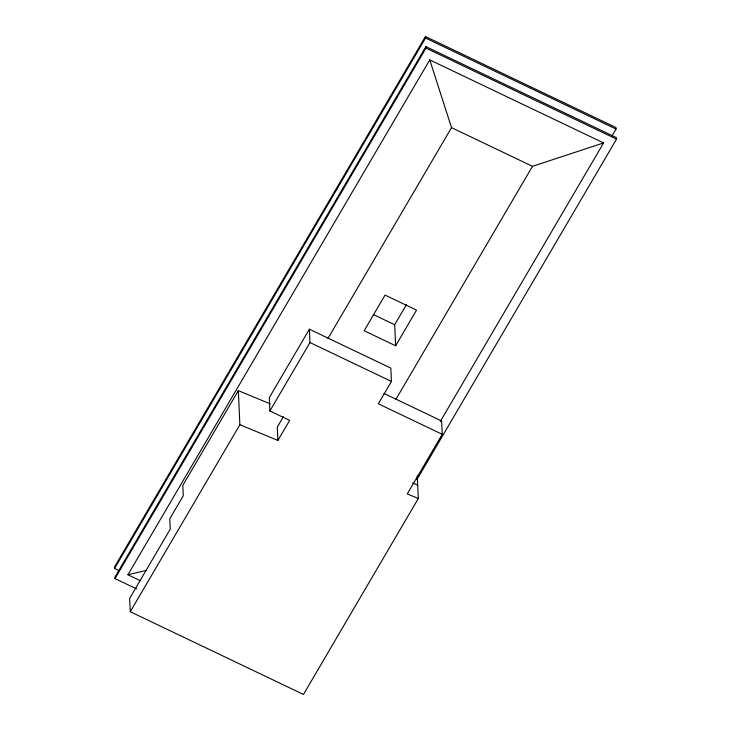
<?xml version="1.0" encoding="UTF-8"?>
<svg xmlns="http://www.w3.org/2000/svg" width="731" height="731" viewBox="0 0 731 731"><rect width="100%" height="100%" fill="white"/><g stroke="black" fill="none" stroke-linecap="round" stroke-linejoin="round"><path stroke-width="1.1" d="M612.021 135.939L616.059 129.049L615.995 127.569L425.451 36.55L114.484 567.037L114.548 568.517L118.669 570.482M114.548 568.517L425.524 38.03L425.451 36.55M416.898 479.655L616.516 139.128L616.452 137.647L425.908 46.62L114.941 577.106L115.005 578.587L136.633 588.921M115.005 578.587L425.981 48.1L425.908 46.62M140.279 580.67L127.934 574.776L429.755 59.896L603.587 142.938L440.272 421.54M270.351 403.905L238.333 390.665L182.805 485.384L183.28 495.755L169.793 518.763L170.259 529.134L129.661 598.387L130.273 611.719L303.456 694.45L418.324 498.487L417.291 475.826M130.273 611.719L239.878 424.738L238.333 390.665M418.324 498.487L407.286 493.928L442.237 434.315L378.338 403.786L391.432 381.454L390.829 368.122L309.387 329.215L269.291 397.618L269.894 410.95L289.65 420.389L277.89 440.446L239.878 424.738M269.894 410.95L309.99 342.547L309.387 329.215M327.991 338.416L451.539 127.66L429.755 59.896M283.445 416.606L277.287 427.114L277.89 440.446M395.635 345.772L416.524 310.127L385.063 295.096L364.166 330.741L395.635 345.772L394.676 324.738L406.537 304.507M395.946 399.254L532.488 166.33L603.587 142.938M127.934 574.776L146.639 570.317M412.476 482.99L417.721 485.156M425.524 38.03L616.059 129.049M425.981 48.1L616.516 139.128M451.539 127.66L532.488 166.33M373.358 314.549L394.676 324.738M309.99 342.547L391.432 381.454M383.921 393.415L441.634 420.983L442.237 434.315"/></g></svg>
